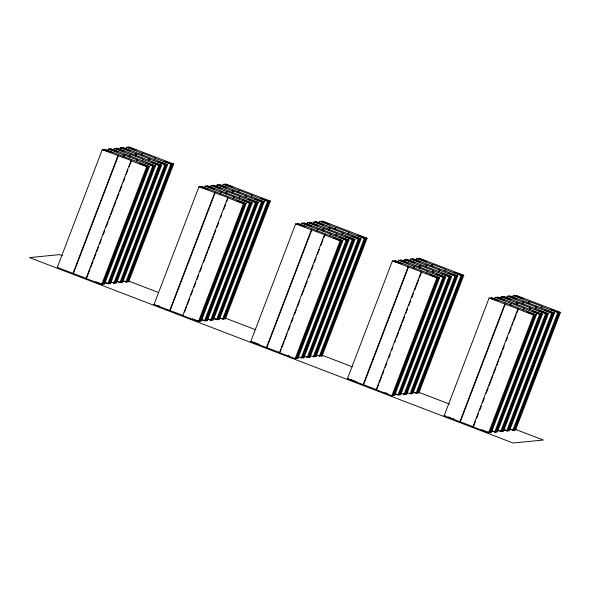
<?xml version="1.0" encoding="UTF-8"?>
<svg xmlns="http://www.w3.org/2000/svg" width="590" height="590" viewBox="0 0 590 590"><rect width="100%" height="100%" fill="white"/><g stroke="black" fill="none" stroke-linecap="round" stroke-linejoin="round"><path stroke-width="0.89" d="M102.262 149.639L131.504 160.62L131.017 160.664L86.029 278.48L86.516 278.428L57.274 267.454L102.262 149.639L111.901 152.471L104.054 149.462L105.035 149.366L149.477 166.41L104.482 284.218L103.508 284.314L148.496 166.505L149.477 166.41M107.646 150.767L108.302 149.049L109.275 148.946L117.934 151.873L110.094 148.864L111.075 148.769L155.509 165.812L110.522 283.62L107.977 283.119M113.678 150.17L114.335 148.451L115.316 148.356L123.974 151.276L116.134 148.274L117.115 148.171L161.549 165.215L116.562 283.023L115.581 283.126L160.569 165.311L161.549 165.215M119.718 149.572L120.375 147.854L121.356 147.758L130.014 150.679L122.174 147.677L123.148 147.581L167.59 164.617L122.602 282.433L121.621 282.529L166.609 164.713L167.59 164.617M72.954 273.465L117.941 155.657M73.448 273.421L118.435 155.605M125.759 148.975L126.415 147.257L127.396 147.161L136.054 150.089L128.207 147.08L129.188 146.984L173.63 164.02L128.642 281.836L127.661 281.931L172.649 164.116L173.63 164.02M123 157.641L123.981 155.059L124.475 155.008L137.544 160.023L137.05 160.067L136.393 161.793M123.487 157.589L124.475 155.008M129.033 157.043L130.021 154.462L130.508 154.418L143.584 159.425L143.09 159.477L142.433 161.195M129.527 156.992L130.508 154.418M86.841 277.573L90.13 268.974M90.786 267.255L93.08 261.23M93.744 259.512L96.037 253.494M96.694 251.775L98.338 247.476M99.651 244.031L101.296 239.732M103.265 234.577L104.578 231.132M106.222 226.833L108.191 221.678M109.172 219.096L110.16 216.515M110.817 214.797L113.118 208.779M113.774 207.053L116.068 201.035M116.724 199.317L119.025 193.299M119.682 191.58L121.983 185.555M123.295 182.118L124.94 177.819M126.253 174.375L127.89 170.075M129.203 166.638L131.179 161.476M135.405 155.583L136.061 153.865L136.548 153.82L149.617 158.828L149.13 158.88L148.474 160.598M135.567 156.394L136.548 153.82M141.445 154.993L142.102 153.267L142.588 153.223L155.657 158.231L155.17 158.282L154.514 160.001M141.607 155.804L142.588 153.223M101.709 284.491L146.696 166.682L147.677 166.587L102.69 284.395L101.709 284.491L86.029 278.48M107.749 283.901L152.736 166.085L153.717 165.989L108.73 283.797L104.445 282.632M109.541 283.716L154.536 165.908L155.509 165.812M113.789 283.303L158.776 165.488L159.757 165.392L114.77 283.207L110.485 282.035M119.829 282.706L164.816 164.89L165.797 164.794L120.803 282.61L116.525 281.437M125.862 282.108L170.857 164.293L171.83 164.197L126.843 282.013L123.391 281.157M198.978 186.728L228.219 197.702L227.733 197.753L182.745 315.562L183.232 315.517L153.99 304.543L198.978 186.728L208.617 189.56L200.777 186.551L201.751 186.455L246.192 203.491L201.205 321.307L200.224 321.403L245.211 203.587L246.192 203.491M204.361 187.849L205.018 186.13L205.999 186.034L214.657 188.962L206.81 185.953L207.791 185.857L252.232 202.894L207.245 320.709L204.693 320.2M210.401 187.251L211.058 185.533L212.039 185.437L220.697 188.365L212.85 185.356L213.831 185.26L258.265 202.296L213.278 320.112L212.304 320.208L257.292 202.392L258.265 202.296M216.442 186.654L217.098 184.935L218.071 184.84L226.73 187.768L218.89 184.759L219.871 184.663L264.305 201.699L219.318 319.514L218.337 319.61L263.324 201.802L264.305 201.699M169.677 310.554L214.664 192.738M170.163 310.502L215.151 192.694M222.474 186.064L223.131 184.338L224.112 184.242L232.77 187.17L224.93 184.161L225.911 184.065L270.345 201.109L225.358 318.917L224.377 319.013L269.365 201.205L270.345 201.109M219.716 194.722L220.704 192.141L221.191 192.097L234.26 197.104L233.773 197.156L233.116 198.874M220.203 194.678L221.191 192.097M226.081 193.269L226.737 191.551L227.231 191.499L240.3 196.514L239.813 196.559L239.156 198.277M226.243 194.081L227.231 191.499M184.545 312.081L186.846 306.055M187.502 304.337L189.803 298.319M191.116 294.875L192.76 290.575M194.073 287.138L195.71 282.839M197.023 279.402L198.668 275.102M199.981 271.658L201.95 266.503M203.594 262.203L207.532 251.878M208.189 250.16L210.49 244.142M211.146 242.424L213.447 236.398M214.104 234.68L215.741 230.38M217.054 226.944L218.698 222.644M220.667 217.481L221.656 214.9M223.625 209.745L225.594 204.582M226.582 202.001L227.563 199.427M232.121 192.672L232.777 190.954L233.271 190.902L246.34 195.917L245.846 195.961L245.189 197.68M232.283 193.483L233.271 190.902M238.161 192.075L238.817 190.356L239.304 190.305L252.38 195.32L251.886 195.364L251.229 197.09M238.323 192.886L239.304 190.305M198.432 321.58L243.419 203.764L244.393 203.668L199.405 321.484L198.432 321.58L182.745 315.562M204.465 320.982L249.452 203.167L250.433 203.071L205.445 320.886L201.168 319.714M206.264 320.805L251.252 202.99L252.232 202.894M210.505 320.385L255.492 202.577L256.473 202.473L211.486 320.289L207.201 319.116M216.545 319.787L261.532 201.979L262.513 201.883L217.526 319.692L213.241 318.526M222.585 319.19L267.572 201.382L268.553 201.286L223.566 319.094L220.107 318.246M323.954 237.372L324.943 234.791L324.448 234.835L279.461 352.65L279.955 352.599L250.706 341.625L295.693 223.809L305.332 226.641L297.493 223.632L298.474 223.536L342.908 240.58L297.921 358.388L296.94 358.484L341.927 240.676L342.908 240.58M301.077 224.938L301.733 223.219L302.714 223.116L311.373 226.044L303.533 223.035L304.506 222.939L348.948 239.982L303.961 357.791L301.409 357.289M307.117 224.34L307.774 222.622L308.754 222.526L317.413 225.446L309.566 222.445L310.546 222.342L354.988 239.385L310.001 357.193L307.449 356.692M313.157 223.743L313.814 222.024L314.795 221.929L323.453 224.849L315.606 221.847L316.587 221.752L361.028 238.788L316.034 356.603L315.06 356.699L360.048 238.884L361.028 238.788M266.392 347.635L311.38 229.827L324.943 234.791M266.879 347.591L311.867 229.776M319.197 223.145L319.854 221.427L320.827 221.331L329.486 224.259L321.646 221.25L322.627 221.154L367.061 238.19L322.074 356.006L321.093 356.102L366.088 238.286L367.061 238.19M316.764 230.948L317.42 229.23L317.907 229.178L330.975 234.193L330.489 234.237L329.832 235.963M317.25 230.904L317.907 229.178M322.804 230.351L323.46 228.632L323.947 228.581L337.015 233.596L336.529 233.647L335.872 235.366M322.966 231.162L323.947 228.581M280.28 351.743L281.268 349.162M281.924 347.444L284.218 341.426M284.874 339.7L287.175 333.682M288.488 330.245L290.132 325.945M291.445 322.501L293.09 318.202M294.403 314.765L296.372 309.603M297.353 307.021L299.986 300.148M301.955 294.985L304.256 288.967M304.912 287.249L307.206 281.224M308.518 277.787L310.163 273.487M311.476 270.05L313.12 265.751M314.433 262.307L316.07 258.007M317.391 254.57L319.36 249.408M320.997 245.108L322.973 239.946M328.837 229.753L329.5 228.035L329.987 227.991L343.056 232.998L342.569 233.05L341.912 234.768M328.999 230.565L329.987 227.991M334.877 229.156L335.533 227.438L336.027 227.393L349.096 232.401L348.609 232.453L347.945 234.171M335.371 229.112L336.027 227.393M295.148 358.661L340.135 240.853L341.116 240.757L296.128 358.565L295.148 358.661L279.461 352.65M301.188 358.071L346.175 240.255L347.156 240.16L302.161 357.968L297.884 356.803M302.98 357.887L347.967 240.078L348.948 239.982M307.22 357.474L352.215 239.658L353.189 239.562L308.201 357.378L303.924 356.205M309.02 357.297L354.007 239.481L354.988 239.385M313.261 356.876L358.248 239.061L359.229 238.965L314.241 356.78L309.964 355.608M319.301 356.279L364.288 238.463L365.269 238.367L320.281 356.183L315.997 355.01M419.357 277.897L421.658 271.872L421.172 271.924L376.177 389.732L376.671 389.688L347.429 378.714L392.416 260.898L402.048 263.73L394.209 260.721L395.189 260.625L439.624 277.661L394.636 395.477L393.663 395.573L438.65 277.757L439.624 277.661M397.8 262.019L398.457 260.301L399.43 260.205L408.088 263.133L400.249 260.124L401.229 260.028L445.664 277.064L400.676 394.88L399.696 394.976L444.683 277.16L445.664 277.064M403.833 261.422L404.489 259.703L405.47 259.607L414.128 262.535L406.289 259.526L407.27 259.43L451.704 276.467L406.717 394.282L404.172 393.781M409.873 260.824L410.529 259.106L411.51 259.01L420.169 261.938L412.329 258.929L413.302 258.833L457.744 275.869L412.757 393.685L411.776 393.781L456.763 275.973L457.744 275.869M363.108 384.724L408.096 266.909L421.658 271.872M363.602 384.673L408.59 266.864M415.913 260.234L416.57 258.509L417.55 258.413L426.209 261.341L418.362 258.332L419.343 258.236L463.784 275.279L418.797 393.088L417.816 393.183L462.803 275.375L463.784 275.279M413.479 268.037L414.136 266.311L414.63 266.267L427.698 271.275L427.204 271.326L426.548 273.045M413.974 267.985L414.63 266.267M419.52 267.44L420.176 265.721L420.663 265.67L433.739 270.685L433.244 270.729L432.588 272.447M419.682 268.251L420.663 265.67M376.995 388.825L378.64 384.525M379.296 382.807L381.597 376.789M382.254 375.07L383.891 370.771M385.211 367.327L386.848 363.027M388.817 357.872L390.13 354.428M391.775 350.128L392.763 347.547M394.732 342.392L395.713 339.81M396.369 338.092L398.67 332.067M399.327 330.348L401.628 324.33M402.284 322.612L404.585 316.594M405.898 313.15L407.535 308.85M408.848 305.413L410.493 301.114M411.805 297.67L413.45 293.37M414.763 289.933L418.701 279.616M425.56 266.842L426.216 265.124L426.703 265.072L439.771 270.087L439.285 270.132L438.628 271.85M426.046 266.791L426.703 265.072M431.6 266.245L432.256 264.526L432.743 264.475L445.811 269.49L445.325 269.534L444.668 271.26M432.087 266.193L432.743 264.475M391.863 395.75L436.851 277.934L437.832 277.838L392.844 395.654L391.863 395.75L376.177 389.732M397.903 395.152L442.891 277.337L443.872 277.241L398.884 395.057L394.599 393.884M403.944 394.555L448.931 276.747L449.912 276.644L404.924 394.459L400.64 393.287M405.736 394.378L450.723 276.562L451.704 276.467M409.984 393.958L454.971 276.149L455.945 276.054L410.957 393.862L406.68 392.697M416.016 393.36L461.004 275.552L461.985 275.456L416.997 393.265L412.72 392.099M516.737 313.261L518.374 308.961L517.887 309.005L472.9 426.821L473.387 426.769L444.145 415.795L489.132 297.98L498.771 300.812L490.924 297.803L491.905 297.707L536.347 314.75L491.359 432.559L488.808 432.057M494.516 299.108L495.172 297.382L496.153 297.286L504.811 300.214L496.964 297.205L497.945 297.109L542.387 314.153L497.392 431.961L494.848 431.46M500.556 298.511L501.212 296.792L502.186 296.689L510.844 299.617L503.005 296.615L503.985 296.512L548.42 313.556L503.432 431.364L500.888 430.862M506.589 297.913L507.245 296.195L508.226 296.099L516.884 299.019L509.045 296.018L510.025 295.922L554.46 312.958L509.472 430.774L506.928 430.265M459.831 421.806L504.819 303.998L518.374 308.961M460.318 421.762L505.305 303.946M512.629 297.316L513.285 295.597L514.266 295.502L522.924 298.429L515.085 295.42L516.066 295.325L560.5 312.361L515.513 430.176L512.961 429.668M510.195 305.119L510.859 303.4L511.346 303.349L524.414 308.364L523.927 308.408L523.271 310.134M510.689 305.074L511.346 303.349M516.235 304.521L516.892 302.803L517.386 302.751L530.454 307.766L529.798 309.485M516.729 304.477L517.386 302.751M473.718 425.914L475.356 421.614M476.668 418.17L478.313 413.87M479.626 410.434L481.27 406.134M482.583 402.697L484.228 398.39M486.197 393.235L488.166 388.073M489.147 385.491L493.093 375.174M493.749 373.455L496.043 367.437M496.706 365.719L499 359.694M499.656 357.975L501.957 351.957M502.614 350.239L504.258 345.939M506.227 340.777L507.54 337.34M509.185 333.04L511.154 327.878M512.135 325.296L513.123 322.715M513.779 320.997L516.08 314.979M522.275 303.924L522.932 302.205L523.426 302.161L536.494 307.169L535.838 308.887M522.762 303.88L523.426 302.161M528.316 303.326L528.972 301.608L529.459 301.564L542.534 306.571L542.04 306.623L541.384 308.341M528.802 303.282L529.459 301.564M529.304 309.536L529.968 307.818L530.454 307.766M535.344 308.939L536 307.22L536.494 307.169M488.579 432.831L533.574 315.023L534.547 314.927L489.56 432.736L488.579 432.831L472.9 426.821M490.378 432.654L535.366 314.846L536.347 314.75M494.619 432.234L539.607 314.426L540.587 314.33L495.6 432.138L491.323 430.973M496.419 432.057L541.406 314.249L542.387 314.153M500.659 431.644L545.647 313.828L546.628 313.733L501.64 431.541L497.355 430.375M502.451 431.467L547.446 313.651L548.42 313.556M506.699 431.047L551.687 313.231L552.668 313.135L507.68 430.951L503.395 429.778M508.492 430.87L553.479 313.054L554.46 312.958M512.74 430.449L557.727 312.634L558.708 312.538L513.713 430.353L509.436 429.181M514.532 430.272L559.519 312.457L560.5 312.361M57.274 267.454L58.248 267.358M153.99 304.543L154.971 304.44M250.706 341.625L251.687 341.529M288.281 355.564L289.1 355.482M347.429 378.714L348.402 378.61M444.145 415.795L445.125 415.699M452.965 418.708L453.784 418.627M172.649 164.116L163.991 161.188L171.83 164.197M269.365 201.205L260.706 198.277L268.553 201.286M366.088 238.286L357.429 235.358L365.269 238.367M462.803 275.375L454.145 272.447L461.985 275.456M559.519 312.457L550.861 309.529L558.708 312.538M126.415 147.257L142.102 153.267M155.17 158.282L170.857 164.293M223.131 184.338L238.817 190.356M251.886 195.364L267.572 201.382M319.854 221.427L335.533 227.438M348.609 232.453L364.288 238.463M416.57 258.509L432.256 264.526M445.325 269.534L461.004 275.552M513.285 295.597L528.972 301.608M542.04 306.623L557.727 312.634M166.609 164.713L157.95 161.785L165.797 164.794M263.324 201.802L254.674 198.874L262.513 201.883M360.048 238.884L351.389 235.956L359.229 238.965M456.763 275.973L448.105 273.045L455.945 276.054M553.479 313.054L544.821 310.126L552.668 313.135M120.375 147.854L136.061 153.865M149.13 158.88L164.816 164.89M217.098 184.935L232.777 190.954M245.846 195.961L261.532 201.979M313.814 222.024L329.5 228.035M342.569 233.05L358.248 239.061M410.529 259.106L426.216 265.124M439.285 270.132L454.971 276.149M507.245 296.195L522.932 302.205M536 307.22L551.687 313.231M160.569 165.311L151.91 162.383L159.757 165.392M257.292 202.392L248.633 199.472L256.473 202.473M354.007 239.481L345.349 236.553L353.189 239.562M450.723 276.562L442.065 273.642L449.912 276.644M547.446 313.651L538.788 310.724L546.628 313.733M114.335 148.451L130.021 154.462M143.09 159.477L158.776 165.488M211.058 185.533L226.737 191.551M239.813 196.559L255.492 202.577M307.774 222.622L323.46 228.632M336.529 233.647L352.215 239.658M404.489 259.703L420.176 265.721M433.244 270.729L448.931 276.747M501.212 296.792L516.892 302.803M529.968 307.818L545.647 313.828M154.536 165.908L145.878 162.98L153.717 165.989M251.252 202.99L242.593 200.069L250.433 203.071M347.967 240.078L339.309 237.151L347.156 240.16M444.683 277.16L436.032 274.239L443.872 277.241M541.406 314.249L532.748 311.321L540.587 314.33M108.302 149.049L123.981 155.059M137.05 160.067L152.736 166.085M205.018 186.13L220.704 192.141M233.773 197.156L249.452 203.167M301.733 223.219L317.42 229.23M330.489 234.237L346.175 240.255M398.457 260.301L414.136 266.311M427.204 271.326L442.891 277.337M495.172 297.382L510.859 303.4M523.927 308.408L539.607 314.426M148.496 166.505L139.837 163.578L147.677 166.587M245.211 203.587L236.553 200.659L244.393 203.668M341.927 240.676L333.269 237.748L341.116 240.757M438.65 277.757L429.992 274.829L437.832 277.838M535.366 314.846L526.708 311.918L534.547 314.927M131.017 160.664L146.696 166.682M227.733 197.753L243.419 203.764M295.693 223.809L311.38 229.827M324.448 234.835L340.135 240.853M392.416 260.898L408.096 266.909M421.172 271.924L436.851 277.934M489.132 297.98L504.819 303.998M517.887 309.005L533.574 315.023M62.275 255.603L59.693 254.607L29.5 257.594L513.094 443.016L543.287 440.037L515.749 429.476M128.532 281.002L158.651 292.552M224.908 317.958L255.883 329.84M322.14 355.239L352.26 366.788M418.517 392.195L449.492 404.069M320.422 355.372L322.074 356.006M124.49 281.106L126.843 282.013M221.213 318.194L223.566 319.094M413.863 392.062L416.216 392.962M510.579 429.151L513.713 430.353M314.389 355.969L316.034 356.603M116.886 281.106L120.803 282.61M213.602 318.187L217.526 319.692M504.539 429.749L507.68 430.951M308.349 356.567L310.001 357.193M110.846 281.703L114.77 283.207M207.562 318.784L211.486 320.289M306.638 356.773L308.201 357.378M403.353 393.854L404.924 394.459M498.506 430.339L501.64 431.541M108.87 282.994L110.522 283.62M205.593 320.075L207.245 320.709M302.309 357.164L303.961 357.791M106.377 282.898L108.73 283.797M201.522 319.382L205.445 320.886M395.743 393.854L398.095 394.754M492.466 430.936L495.6 432.138M296.269 357.754L297.921 358.388M95.632 281.688L102.69 284.395M157.323 305.347L159.676 306.247M192.347 318.777L199.405 321.484M252.468 341.831L259.526 344.538M350.755 379.518L356.249 381.619M385.005 392.645L387.357 393.545M448.26 416.901L450.613 417.801M481.72 429.734L489.56 432.736"/></g></svg>
